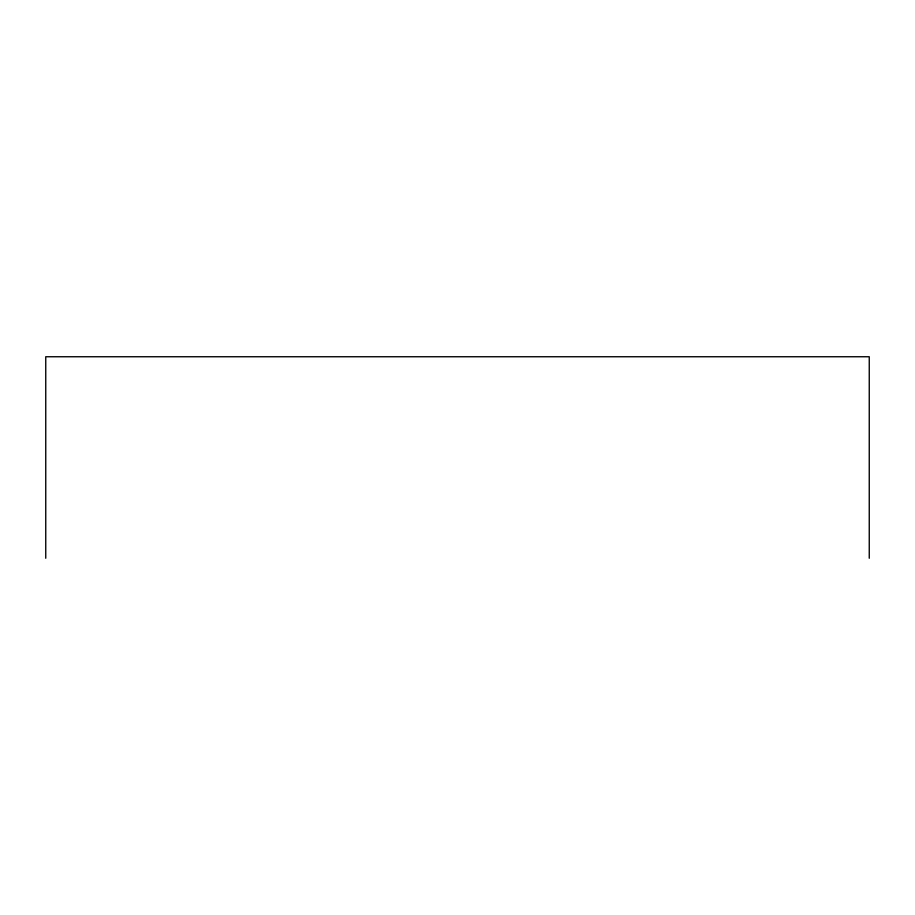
<?xml version="1.0" encoding="UTF-8"?>
<svg xmlns="http://www.w3.org/2000/svg" width="915" height="915" viewBox="0 0 915 915"><rect width="100%" height="100%" fill="white"/><g stroke="black" fill="none" stroke-linecap="round" stroke-linejoin="round"><path stroke-width="1.37" d="M869.25 558.253L869.25 356.747L45.75 356.747L45.75 558.253"/></g></svg>
